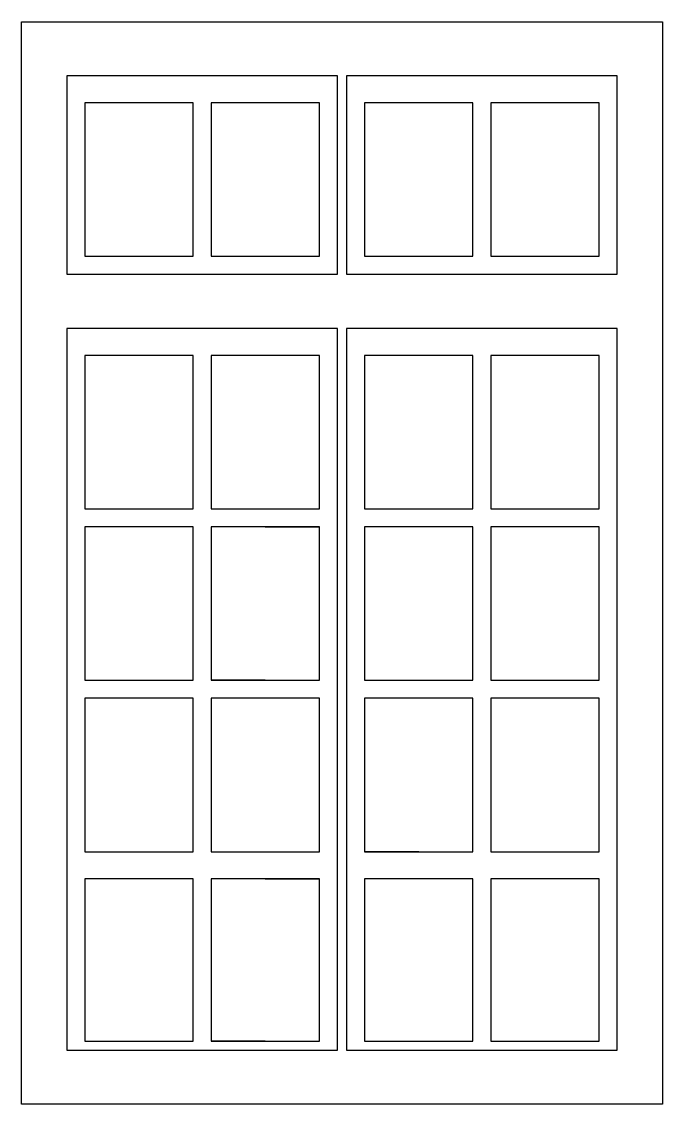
# Model space of a CAD drawing. Extents: x -42728 to 99010, y -18674 to 47645.
# Drawn here: x 64867 to 66365, y 44646 to 47178 of the extents above; entities that cross this region are included whole.
import ezdxf

# ---------------------------------------------------------------- set-up
doc = ezdxf.new("R2010")
doc.units = 0
doc.header["$LTSCALE"] = 100
doc.header["$MEASUREMENT"] = 0
doc.layers.get('0').update_dxf_attribs({"linetype": 'CONTINUOUS'})
doc.layers.add('家具', color=223, linetype='CONTINUOUS')
doc.styles.get("Standard").update_dxf_attribs({"font": 'ISOCP'})

# ---------------------------------------------------------------- blocks, each defined once
blk = doc.blocks.new('A$C6E686667')
at = {"layer": '家具', "color": 3, "linetype": 'Continuous'}
for p, q in [((0, 6497.9), (0, 9029.6)), ((0, 6497.9), (0, 9029.6)), ((0, 9029.6), (1498, 9029.6)), ((0, 9029.6), (738.4, 9029.6)), ((738.4, 9029.6), (1498, 9029.6)), ((1498, 9029.6), (1498, 6497.9)), ((1498, 9029.6), (1498, 6497.9)), ((105.5, 8903.1), (105.5, 8438.9)), ((105.5, 8903.1), (105.5, 8438.9)), ((738.4, 8903.1), (105.5, 8903.1)), ((738.4, 8903.1), (105.5, 8903.1)), ((738.4, 8438.9), (738.4, 8903.1)), ((738.4, 8438.9), (738.4, 8903.1)), ((759.5, 8903.1), (759.5, 8438.9)), ((759.5, 8903.1), (759.5, 8438.9)), ((1392.5, 8903.1), (759.5, 8903.1)), ((1392.5, 8903.1), (759.5, 8903.1)), ((1392.5, 8438.9), (1392.5, 8903.1)), ((1392.5, 8438.9), (1392.5, 8903.1)), ((147.7, 8839.8), (147.7, 8481.1)), ((147.7, 8839.8), (147.7, 8481.1)), ((400.9, 8839.8), (147.7, 8839.8)), ((400.9, 8839.8), (147.7, 8839.8)), ((400.9, 8481.1), (400.9, 8839.8)), ((400.9, 8481.1), (400.9, 8839.8)), ((443.1, 8839.8), (443.1, 8481.1)), ((443.1, 8839.8), (443.1, 8481.1)), ((696.2, 8839.8), (443.1, 8839.8)), ((696.2, 8839.8), (443.1, 8839.8)), ((696.2, 8481.1), (696.2, 8839.8)), ((696.2, 8481.1), (696.2, 8839.8)), ((801.7, 8839.8), (801.7, 8481.1)), ((801.7, 8839.8), (801.7, 8481.1)), ((1054.9, 8839.8), (801.7, 8839.8)), ((1054.9, 8839.8), (801.7, 8839.8)), ((1054.9, 8481.1), (1054.9, 8839.8)), ((1054.9, 8481.1), (1054.9, 8839.8)), ((1097.1, 8839.8), (1097.1, 8481.1)), ((1097.1, 8839.8), (1097.1, 8481.1)), ((1350.3, 8839.8), (1097.1, 8839.8)), ((1350.3, 8839.8), (1097.1, 8839.8)), ((1350.3, 8481.1), (1350.3, 8839.8)), ((1350.3, 8481.1), (1350.3, 8839.8)), ((147.7, 8481.1), (400.9, 8481.1)), ((147.7, 8481.1), (400.9, 8481.1)), ((443.1, 8481.1), (696.2, 8481.1)), ((443.1, 8481.1), (696.2, 8481.1)), ((801.7, 8481.1), (1054.9, 8481.1)), ((801.7, 8481.1), (1054.9, 8481.1)), ((1097.1, 8481.1), (1350.3, 8481.1)), ((1097.1, 8481.1), (1350.3, 8481.1)), ((105.5, 8438.9), (738.4, 8438.9)), ((105.5, 8438.9), (738.4, 8438.9)), ((759.5, 8438.9), (1392.5, 8438.9)), ((759.5, 8438.9), (1392.5, 8438.9)), ((105.5, 8312.3), (105.5, 6624.5)), ((105.5, 8312.3), (105.5, 6624.5)), ((738.4, 8312.3), (105.5, 8312.3)), ((738.4, 8312.3), (105.5, 8312.3)), ((738.4, 6624.5), (738.4, 8312.3)), ((738.4, 6624.5), (738.4, 8312.3)), ((759.5, 8312.3), (759.5, 6624.5)), ((759.5, 8312.3), (759.5, 6624.5)), ((1392.5, 8312.3), (759.5, 8312.3)), ((1392.5, 8312.3), (759.5, 8312.3)), ((1392.5, 6624.5), (1392.5, 8312.3)), ((1392.5, 6624.5), (1392.5, 8312.3)), ((147.7, 8249), (147.7, 7890.3)), ((147.7, 8249), (147.7, 7890.3)), ((400.9, 8249), (147.7, 8249)), ((253.2, 8249), (147.7, 8249)), ((400.9, 8249), (253.2, 8249)), ((400.9, 7890.3), (400.9, 8249)), ((400.9, 7890.3), (400.9, 8249)), ((443.1, 8249), (443.1, 7890.3)), ((443.1, 8249), (443.1, 7890.3)), ((696.2, 8249), (443.1, 8249)), ((569.7, 8249), (443.1, 8249)), ((696.2, 8249), (569.7, 8249)), ((696.2, 7890.3), (696.2, 8249)), ((696.2, 7890.3), (696.2, 8249)), ((1054.9, 8249), (801.7, 8249)), ((928.3, 8249), (801.7, 8249)), ((801.7, 8249), (801.7, 7890.3)), ((801.7, 8249), (801.7, 7890.3)), ((1054.9, 8249), (928.3, 8249)), ((1054.9, 7890.3), (1054.9, 8249)), ((1054.9, 7890.3), (1054.9, 8249)), ((1097.1, 8249), (1097.1, 7890.3)), ((1097.1, 8249), (1097.1, 7890.3)), ((1223.7, 8249), (1097.1, 8249)), ((1350.3, 8249), (1097.1, 8249)), ((1350.3, 8249), (1223.7, 8249)), ((1350.3, 7890.3), (1350.3, 8249)), ((1350.3, 7890.3), (1350.3, 8249)), ((147.7, 7890.3), (400.9, 7890.3)), ((147.7, 7890.3), (253.2, 7890.3)), ((253.2, 7890.3), (400.9, 7890.3)), ((443.1, 7890.3), (696.2, 7890.3)), ((443.1, 7890.3), (569.7, 7890.3)), ((569.7, 7890.3), (696.2, 7890.3)), ((801.7, 7890.3), (1054.9, 7890.3)), ((801.7, 7890.3), (928.3, 7890.3)), ((928.3, 7890.3), (1054.9, 7890.3)), ((1097.1, 7890.3), (1223.7, 7890.3)), ((1097.1, 7890.3), (1350.3, 7890.3)), ((1223.7, 7890.3), (1350.3, 7890.3)), ((147.7, 7848.1), (147.7, 7489.5)), ((147.7, 7848.1), (147.7, 7489.5)), ((400.9, 7848.1), (147.7, 7848.1)), ((253.2, 7848.1), (147.7, 7848.1)), ((400.9, 7848.1), (253.2, 7848.1)), ((400.9, 7489.5), (400.9, 7848.1)), ((400.9, 7489.5), (400.9, 7848.1)), ((443.1, 7848.1), (443.1, 7489.5)), ((443.1, 7848.1), (443.1, 7489.5)), ((696.2, 7848.1), (443.1, 7848.1)), ((569.7, 7848.1), (443.1, 7848.1)), ((569.7, 7848.1), (696.2, 7848.1)), ((696.2, 7489.5), (696.2, 7848.1)), ((696.2, 7489.5), (696.2, 7848.1)), ((801.7, 7848.1), (801.7, 7489.5)), ((801.7, 7848.1), (801.7, 7489.5)), ((1054.9, 7848.1), (801.7, 7848.1)), ((928.3, 7848.1), (801.7, 7848.1)), ((1054.9, 7848.1), (928.3, 7848.1)), ((1054.9, 7489.5), (1054.9, 7848.1)), ((1054.9, 7489.5), (1054.9, 7848.1)), ((1097.1, 7848.1), (1097.1, 7489.5)), ((1097.1, 7848.1), (1097.1, 7489.5)), ((1223.7, 7848.1), (1097.1, 7848.1)), ((1350.3, 7848.1), (1097.1, 7848.1)), ((1350.3, 7848.1), (1223.7, 7848.1)), ((1350.3, 7489.5), (1350.3, 7848.1)), ((1350.3, 7489.5), (1350.3, 7848.1)), ((147.7, 7489.5), (400.9, 7489.5)), ((147.7, 7489.5), (253.2, 7489.5)), ((253.2, 7489.5), (400.9, 7489.5)), ((443.1, 7489.5), (696.2, 7489.5)), ((569.7, 7489.5), (443.1, 7489.5)), ((569.7, 7489.5), (696.2, 7489.5)), ((801.7, 7489.5), (1054.9, 7489.5)), ((801.7, 7489.5), (928.3, 7489.5)), ((928.3, 7489.5), (1054.9, 7489.5)), ((1097.1, 7489.5), (1223.7, 7489.5)), ((1097.1, 7489.5), (1350.3, 7489.5)), ((1223.7, 7489.5), (1350.3, 7489.5)), ((147.7, 7447.3), (147.7, 7088.6)), ((147.7, 7447.3), (147.7, 7088.6)), ((400.9, 7447.3), (147.7, 7447.3)), ((253.2, 7447.3), (147.7, 7447.3)), ((400.9, 7447.3), (253.2, 7447.3)), ((400.9, 7088.6), (400.9, 7447.3)), ((400.9, 7088.6), (400.9, 7447.3)), ((443.1, 7447.3), (443.1, 7088.6)), ((443.1, 7447.3), (443.1, 7088.6)), ((696.2, 7447.3), (443.1, 7447.3)), ((569.7, 7447.3), (443.1, 7447.3)), ((696.2, 7447.3), (569.7, 7447.3)), ((696.2, 7088.6), (696.2, 7447.3)), ((696.2, 7088.6), (696.2, 7447.3)), ((1054.9, 7447.3), (801.7, 7447.3)), ((928.3, 7447.3), (801.7, 7447.3)), ((801.7, 7447.3), (801.7, 7088.6)), ((801.7, 7447.3), (801.7, 7088.6)), ((1054.9, 7447.3), (928.3, 7447.3)), ((1054.9, 7088.6), (1054.9, 7447.3)), ((1054.9, 7088.6), (1054.9, 7447.3)), ((1097.1, 7447.3), (1097.1, 7088.6)), ((1097.1, 7447.3), (1097.1, 7088.6)), ((1223.7, 7447.3), (1097.1, 7447.3)), ((1350.3, 7447.3), (1097.1, 7447.3)), ((1350.3, 7447.3), (1223.7, 7447.3)), ((1350.3, 7088.6), (1350.3, 7447.3)), ((1350.3, 7088.6), (1350.3, 7447.3)), ((147.7, 7088.6), (400.9, 7088.6)), ((147.7, 7088.6), (253.2, 7088.6)), ((253.2, 7088.6), (400.9, 7088.6)), ((443.1, 7088.6), (696.2, 7088.6)), ((443.1, 7088.6), (569.7, 7088.6)), ((569.7, 7088.6), (696.2, 7088.6)), ((928.3, 7088.6), (801.7, 7088.6)), ((801.7, 7088.6), (1054.9, 7088.6)), ((928.3, 7088.6), (1054.9, 7088.6)), ((1097.1, 7088.6), (1223.7, 7088.6)), ((1097.1, 7088.6), (1350.3, 7088.6)), ((1223.7, 7088.6), (1350.3, 7088.6)), ((147.7, 7025.3), (147.7, 6645.6)), ((147.7, 7025.3), (147.7, 6645.6)), ((400.9, 7025.3), (147.7, 7025.3)), ((253.2, 7025.3), (147.7, 7025.3)), ((400.9, 7025.3), (253.2, 7025.3)), ((400.9, 6645.6), (400.9, 7025.3)), ((400.9, 6645.6), (400.9, 7025.3)), ((443.1, 7025.3), (443.1, 6645.6)), ((443.1, 7025.3), (443.1, 6645.6)), ((696.2, 7025.3), (443.1, 7025.3)), ((569.7, 7025.3), (443.1, 7025.3)), ((569.7, 7025.3), (696.2, 7025.3)), ((696.2, 6645.6), (696.2, 7025.3)), ((696.2, 6645.6), (696.2, 7025.3)), ((801.7, 7025.3), (801.7, 6645.6)), ((801.7, 7025.3), (801.7, 6645.6)), ((928.3, 7025.3), (801.7, 7025.3)), ((1054.9, 7025.3), (801.7, 7025.3)), ((1054.9, 7025.3), (928.3, 7025.3)), ((1054.9, 6645.6), (1054.9, 7025.3)), ((1054.9, 6645.6), (1054.9, 7025.3)), ((1097.1, 7025.3), (1097.1, 6645.6)), ((1097.1, 7025.3), (1097.1, 6645.6)), ((1223.7, 7025.3), (1097.1, 7025.3)), ((1350.3, 7025.3), (1097.1, 7025.3)), ((1350.3, 7025.3), (1223.7, 7025.3)), ((1350.3, 6645.6), (1350.3, 7025.3)), ((1350.3, 6645.6), (1350.3, 7025.3)), ((147.7, 6645.6), (400.9, 6645.6)), ((147.7, 6645.6), (253.2, 6645.6)), ((253.2, 6645.6), (400.9, 6645.6)), ((443.1, 6645.6), (696.2, 6645.6)), ((569.7, 6645.6), (443.1, 6645.6)), ((569.7, 6645.6), (696.2, 6645.6)), ((801.7, 6645.6), (1054.9, 6645.6)), ((801.7, 6645.6), (928.3, 6645.6)), ((928.3, 6645.6), (1054.9, 6645.6)), ((1097.1, 6645.6), (1223.7, 6645.6)), ((1097.1, 6645.6), (1350.3, 6645.6)), ((1223.7, 6645.6), (1350.3, 6645.6)), ((105.5, 6624.5), (738.4, 6624.5)), ((105.5, 6624.5), (738.4, 6624.5)), ((759.5, 6624.5), (1392.5, 6624.5)), ((759.5, 6624.5), (1392.5, 6624.5)), ((1498, 6497.9), (0, 6497.9)), ((738.4, 6497.9), (0, 6497.9)), ((0, 6497.9), (0, 6497.9)), ((1498, 6497.9), (738.4, 6497.9)), ((1498, 6497.9), (1498, 6497.9))]:
    blk.add_line(p, q, dxfattribs=at)
at = {"layer": '家具', "color": 3, "linetype": 'Continuous', "flags": 9}
for tag, p in [('XSIZE', (0, 6497.9)), ('YSIZE', (0, 6497.9)), ('XSIZE', (673, 3583.4)), ('YSIZE', (673, 3583.4))]:
    blk.add_attdef(tag, p, '', height=0.5, dxfattribs=at)

msp = doc.modelspace()

# ---------------------------------------------------------------- block references
msp.add_blockref('A$C6E686667', (64866.74394, 38147.93401))

doc.saveas('drawing.dxf')
